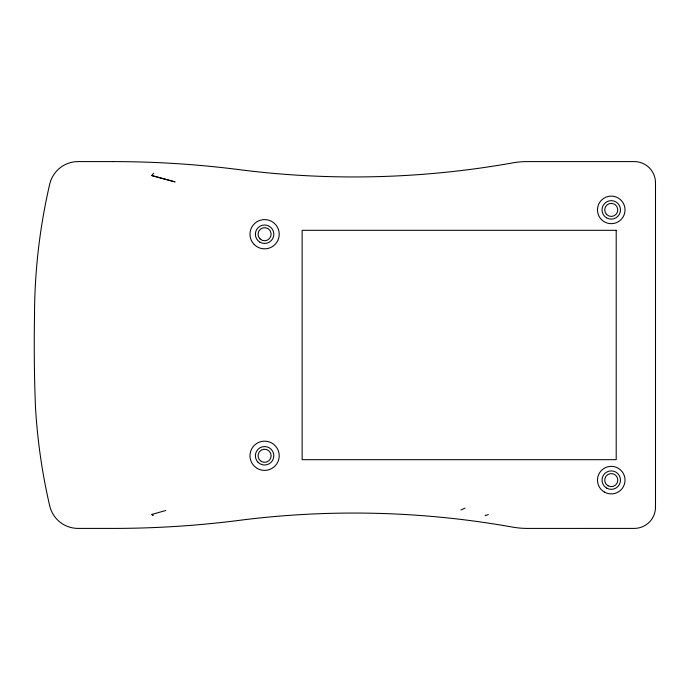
<?xml version="1.0" encoding="UTF-8"?>
<svg xmlns="http://www.w3.org/2000/svg" width="690" height="690" viewBox="0 0 690 690"><rect width="100%" height="100%" fill="white"/><g stroke="black" fill="none" stroke-linecap="round" stroke-linejoin="round"><path stroke-width="1.03" d="M485.467 515.197L485.208 515.732L488.365 514.499M152.257 174.639L153.749 173.242M460.937 509.936L465.008 508.151M165.798 510.497L151.524 514.499L153.137 515.413L152.844 514.921M112.781 161.589L78.117 161.589A29.144 29.144 0 0 0 49.715 184.144A585.577 585.577 0 0 0 34.509 316.77A1572.57 1572.57 0 0 0 35.457 406.66A585.577 585.577 0 0 0 49.706 505.856A29.144 29.144 0 0 0 78.117 528.411L112.781 528.411A995.679 995.679 0 0 0 239.189 520.364A903.469 903.469 0 0 1 512.584 527.1A84.568 84.568 0 0 0 527.445 528.419L634.274 528.411A21.235 21.235 0 0 0 655.5 507.176L655.5 182.824A21.235 21.235 0 0 0 634.274 161.581L527.445 161.589A84.568 84.568 0 0 0 512.584 162.9A903.469 903.469 0 0 1 239.189 169.645A995.679 995.679 0 0 0 112.781 161.589M616.205 230.313L302.134 230.313L302.134 459.687L616.205 459.687L616.205 230.313M174.941 181.867L151.524 175.501L174.941 181.867M259.966 238.852A6.546 6.546 0 0 0 270.92 235.92A6.546 6.546 0 0 0 262.899 227.89A6.546 6.546 0 0 0 259.966 238.852M259.983 242.207A9.229 9.229 0 0 0 273.827 234.221A9.229 9.229 0 0 0 259.983 226.234A9.229 9.229 0 0 0 259.983 242.207M254.256 244.562A14.628 14.628 0 0 0 278.726 238.007A14.628 14.628 0 0 0 260.811 220.093A14.628 14.628 0 0 0 254.256 244.562M601.516 219.627A13.774 13.774 0 0 0 624.562 213.452A13.774 13.774 0 0 0 607.692 196.581A13.774 13.774 0 0 0 601.516 219.627M257.284 468.441A14.628 14.628 0 0 0 279.217 455.78A14.628 14.628 0 0 0 257.284 443.118A14.628 14.628 0 0 0 257.284 468.441M604.371 492.048A13.774 13.774 0 0 0 625.028 480.119A13.774 13.774 0 0 0 604.371 468.182A13.774 13.774 0 0 0 604.371 492.048M258.069 462.3A9.229 9.229 0 0 0 273.507 458.169A9.229 9.229 0 0 0 262.209 446.87A9.229 9.229 0 0 0 258.069 462.3M261.32 461.455A6.546 6.546 0 0 0 271.144 455.78A6.546 6.546 0 0 0 261.32 450.104A6.546 6.546 0 0 0 261.32 461.455M606.639 488.106A9.22 9.22 0 0 0 620.482 480.119A9.22 9.22 0 0 0 606.639 472.124A9.22 9.22 0 0 0 606.639 488.106M607.976 485.786A6.546 6.546 0 0 0 617.809 480.119A6.546 6.546 0 0 0 607.976 474.444A6.546 6.546 0 0 0 607.976 485.786M606.639 217.876A9.22 9.22 0 0 0 620.482 209.881A9.22 9.22 0 0 0 606.639 201.894A9.22 9.22 0 0 0 606.639 217.876M606.622 214.512A6.546 6.546 0 0 0 617.585 211.58A6.546 6.546 0 0 0 609.563 203.559A6.546 6.546 0 0 0 606.622 214.512"/></g></svg>
